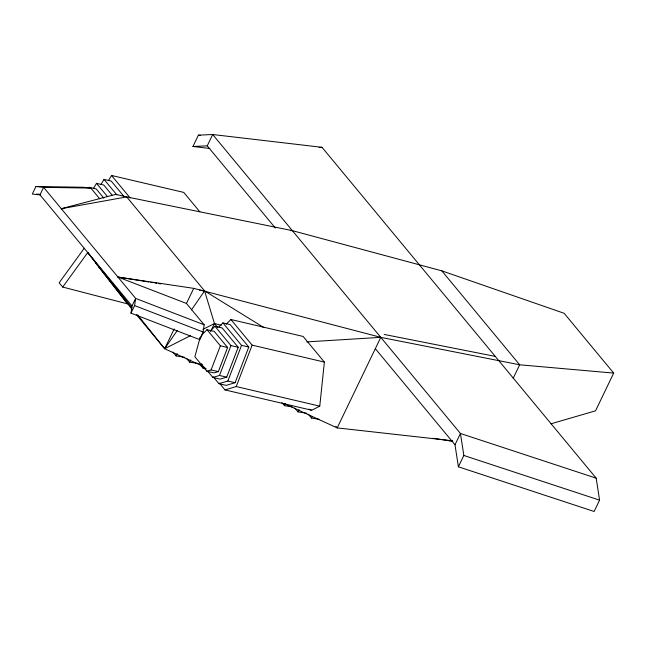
<?xml version="1.0" encoding="UTF-8"?>
<svg xmlns="http://www.w3.org/2000/svg" width="646" height="646" viewBox="0 0 646 646"><rect width="100%" height="100%" fill="white"/><g stroke="black" fill="none" stroke-linecap="round" stroke-linejoin="round"><path stroke-width="0.97" d="M219.301 383.046L224.994 389.918L311.695 410.25L319.77 406.148L324.365 362.083L303.127 336.445L230.897 319.504L226.165 324.235M551.095 423.768L595.539 410.824L613.7 373.097L519.667 364.788L380.777 337.349L193.719 288.35L117.952 277.053L186.46 303.45L204.16 324.809L203.119 331.987L199.493 339.53L130.985 313.14L132.026 305.962L135.652 298.412L43.605 187.332L35.934 186.508L32.3 194.058L39.971 194.882L132.026 305.962M130.985 313.14L134.61 305.59L135.652 298.412L204.16 324.809M199.493 339.53L199.751 337.737M206.825 371.2L211.105 369.924L220.367 345.796L207.019 329.694L202.408 334.313L199.13 341.12L194.858 356.762L206.825 371.2L214.06 372.895L218.34 371.62L227.602 347.5L214.254 331.39L207.019 329.694M207.834 371.353L212.881 377.442L219.478 375.463L230.961 345.578L214.981 326.295L210.305 330.978M212.881 377.442L220.116 379.137L226.714 377.159L238.196 347.273L222.216 327.99L214.981 326.295M213.253 376.82L218.937 383.676L227.852 381.011L241.547 345.36L222.935 322.903L218.905 326.941M218.937 383.676L226.173 385.371L235.087 382.707L248.783 347.055L230.17 324.599L222.935 322.903M224.994 389.918L236.226 386.55L252.134 345.134L230.897 319.504M39.971 194.882L43.605 187.332L90.868 188.091L99.718 198.774M209.845 148.459L192.944 146.481L198.395 135.159L212.695 134.521L322.015 147.32L596.177 478.161L599.585 500.157L594.134 511.479L458.394 466.8L454.994 444.795L375.334 348.67M192.944 146.481L207.245 145.843L212.695 134.521L460.437 433.474L463.844 455.478L458.394 466.8M174.178 328.959L164.665 348.727L203.006 366.322M186.46 303.45L193.719 288.35M184.764 357.319L176.132 355.946L177.222 353.677M198.306 363.528L189.666 362.156L190.756 359.895M210.685 331.366L214.456 323.525L204.58 290.902L126.689 196.909L115.836 194.365L61.305 208.698L63.316 208.731M206.09 368.826L203.207 368.373L203.934 366.863M292.129 406.875L284.45 405.656L285.54 403.395M306.632 413.246L297.992 411.873L299.082 409.604M319.213 419.302L311.534 418.083L312.26 416.573M454.994 444.795L460.437 433.474L596.177 478.161M513.166 378.298L519.667 364.788L441.816 270.844L292.355 230.646L126.689 196.909L61.305 208.698M93.476 188.422L96.504 183.327L103.74 185.022L112.049 195.052M101.002 184.457L104.014 179.394L111.249 181.098L124.089 196.586M108.455 180.63L111.532 175.47L183.763 192.411L199.856 211.831M177.214 330.55L164.665 348.727L136.468 314.691M191.466 309.902L204.58 290.902L264.117 327.732M84.23 248.282L59.141 282.786L62.678 287.058L127.496 303.862L87.767 252.554L62.678 287.058M190.449 335.678L164.665 348.727L137.566 314.828M202.901 329.379L214.456 323.525L221.215 325.293M451.966 440.443L448.994 440.685L451.982 440.572M306.777 341.887L380.777 337.349L337.196 427.902L284.256 403.605M319.148 147.45L322.015 147.32M35.934 186.508L83.197 187.267L90.868 188.091M36.321 194.123L39.341 194.171M290.345 230.606L292.355 230.646M451.465 440.669L337.196 427.902L335.92 426.36M198.395 135.159L200.381 135.394M433.119 438.295L452.846 441.258M117.952 277.053L148.822 281.987M150.809 282.302L152.803 282.625M154.79 282.94L156.784 283.263M158.779 283.578L160.765 283.893M199.598 290.102L204.58 290.902M384.2 334.442L495.264 356.39M88.987 187.259L96.222 188.955L103.853 198.161M252.134 345.134L324.365 362.083M241.547 345.36L248.783 347.055M230.961 345.578L238.196 347.273M220.367 345.796L227.602 347.5M211.105 369.924L218.34 371.62M219.478 375.463L226.714 377.159M227.852 381.011L235.087 382.707M236.226 386.55L319.77 406.148M463.844 455.478L599.585 500.157M441.816 270.844L564.136 313.286L613.7 373.097M134.61 305.59L203.119 331.987M308.893 409.136L311.695 410.25M207.245 145.843L275.341 228.014M111.532 175.47L130.201 197.991M308.328 414.215L311.534 418.083M294.794 408.014L297.992 411.873M104.014 179.394L116.853 194.89M281.882 402.555L284.45 405.656M214.456 323.525L217.589 327.304M96.504 183.327L107.365 196.441M201.52 363.738L202.787 365.256M204.677 367.542L205.937 369.068M199.372 363.746L203.207 368.373M186.452 358.28L189.666 362.156M172.926 352.07L176.132 355.946M131.978 309.281L98.281 266.443M87.767 252.554L131.889 307.738M95.842 263.285L97.061 264.86"/></g></svg>
